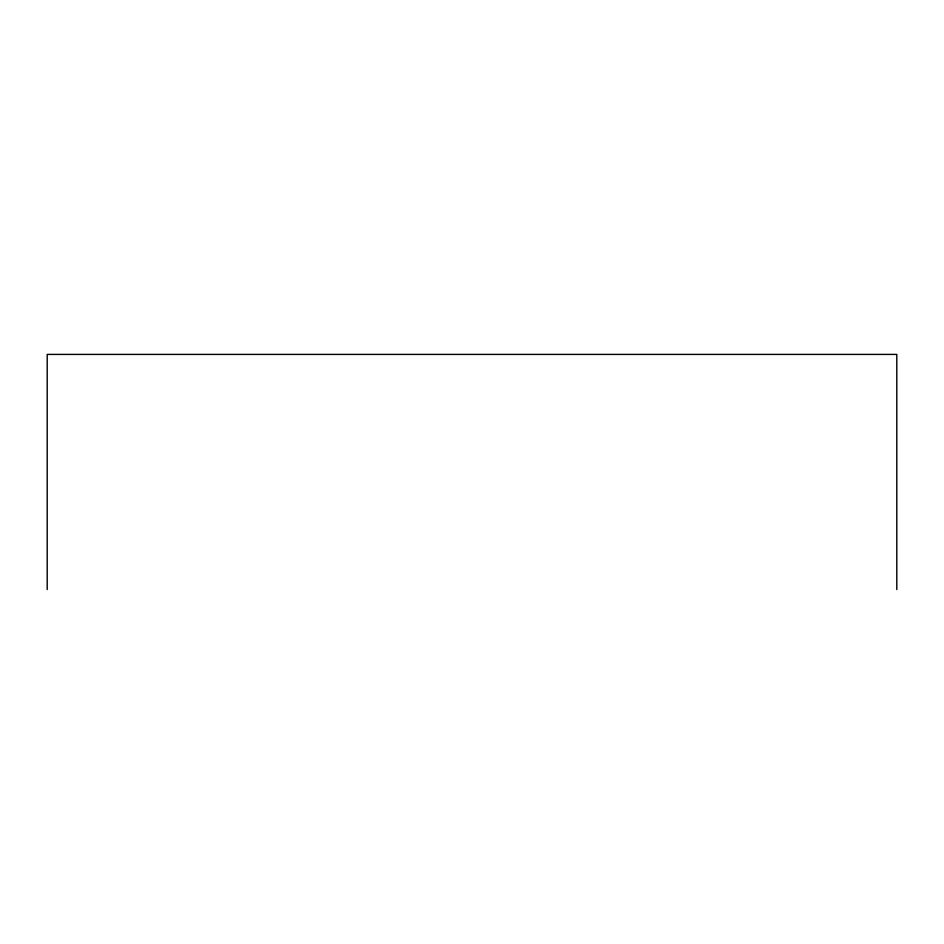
<?xml version="1.0" encoding="UTF-8"?>
<svg xmlns="http://www.w3.org/2000/svg" width="944" height="944" viewBox="0 0 944 944"><rect width="100%" height="100%" fill="white"/><g stroke="black" fill="none" stroke-linecap="round" stroke-linejoin="round"><path stroke-width="1.42" d="M896.8 589.587L896.8 354.413L47.2 354.413L47.2 589.587"/></g></svg>
